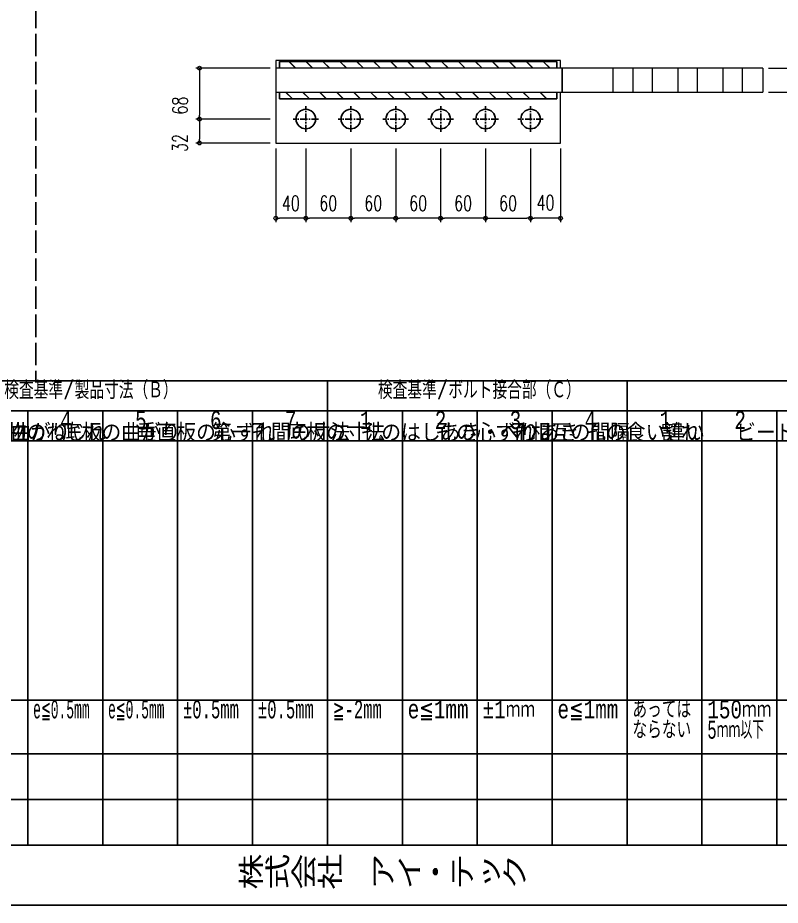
# Model space of a CAD drawing. Header units: millimetres. Extents: x 0 to 18796, y -11 to 7128.
# Drawn here: x 9971 to 10988, y 0 to 1185 of the extents above; entities that cross this region are included whole.
import ezdxf
from ezdxf.enums import TextEntityAlignment as Align

# ---------------------------------------------------------------- set-up
doc = ezdxf.new("R2010")
doc.units = ezdxf.units.MM
doc.header["$LTSCALE"] = 5
for name, pattern in [('ACAD_ISO03W100', [30, 12, -18]), ('CENTER1', [10, 6.25, -1.25, 1.25, -1.25]), ('DASHED', [7.5, 6, -1.5])]:
    doc.linetypes.add(name, pattern=pattern)
doc.layers.get('0').update_dxf_attribs({"color": 255})
doc.layers.get('DEFPOINTS').update_dxf_attribs({"color": 9})
for name, color, linetype in [('LAYER6', 7, 'Continuous'), ('寸法', 4, 'Continuous'), ('文字', 7, 'Continuous'), ('溶接', 241, 'Continuous'), ('補助線', 7, 'ACAD_ISO03W100'), ('金物', 142, 'Continuous')]:
    doc.layers.add(name, color=color, linetype=linetype)
doc.styles.add('DLSTANDARD1', font='monotxt.shx', dxfattribs={"width": 0.6, "bigfont": 'extfont'})
doc.styles.add('KANJI', font='simplex.shx', dxfattribs={"width": 0.7, "bigfont": 'extfont2.shx'})
doc.styles.get("Standard").update_dxf_attribs({"font": 'simplex.shx', "width": 0.7, "height": 2.5, "bigfont": '@extfont2.shx'})
doc.styles.add('TATEGAKI', font='txt', dxfattribs={"bigfont": 'bigfont.shx'})
doc.dimstyles.new('S5', dxfattribs={"dimscale": 5, "dimtxt": 4, "dimasz": 1, "dimexe": 1, "dimexo": 1.5, "dimgap": 1, "dimtad": 1, "dimtxsty": 'KANJI', "dimblk": 'ORIGIN', "dimcen": 0, "dimclrd": 256, "dimclre": 256, "dimclrt": 256, "dimadec": 0, "dimazin": 0, "dimtfac": 1, "dimtmove": 2, "dimatfit": 2, "dimfxl": 1, "dimtolj": 2, "dimlwd": 5, "dimlwe": 5, "dimarcsym": 0})
pattern_1 = [(135, (8410.142, -1974.415), (-11.31371, -11.31371), []), (135, (8410.142, -1974.095), (-11.31371, -11.31371), [])]

# ---------------------------------------------------------------- blocks, each defined once
blk = doc.blocks.new('_Origin')
at = {"color": 0, "linetype": 'ByBlock', "lineweight": -2}
blk.add_line((0, 0), (-1, 0), dxfattribs=at)
blk.add_circle((0, 0), 0.5, dxfattribs=at)
blk = doc.blocks.new('*D318')
at = {"layer": 'DEFPOINTS', "color": 0, "transparency": 16777216}
for p in [(10595.1, 1017.6), (10655.1, 1017.6), (10655.1, 917.1)]:
    blk.add_point(p, dxfattribs=at)
at = {"layer": '寸法', "lineweight": 5, "transparency": 16777216}
for p, q in [((10595.1, 1010.1), (10595.1, 912.1)), ((10655.1, 1010.1), (10655.1, 912.1)), ((10600.1, 917.1), (10650.1, 917.1))]:
    blk.add_line(p, q, dxfattribs=at)
at = {"layer": '寸法', "lineweight": 5, "transparency": 16777216, "xscale": 5, "yscale": 5, "zscale": 5, "rotation": 180}
blk.add_blockref('_Origin', (10595.1, 917.1), dxfattribs=at)
at = {"layer": '寸法', "lineweight": 5, "transparency": 16777216, "xscale": 5, "yscale": 5, "zscale": 5}
blk.add_blockref('_Origin', (10655.1, 917.1), dxfattribs=at)
at = {"layer": '寸法', "linetype": 'Continuous', "transparency": 16777216, "insert": (10625.1, 937.1), "char_height": 20, "attachment_point": 5, "style": 'KANJI'}
blk.add_mtext('\\A2;60', dxfattribs=at)
blk = doc.blocks.new('*D319')
at = {"layer": 'DEFPOINTS', "color": 0, "transparency": 16777216}
for p in [(10355.1, 1017.6), (10415.1, 1017.6), (10355.1, 917.1)]:
    blk.add_point(p, dxfattribs=at)
at = {"layer": '寸法', "lineweight": 5, "transparency": 16777216}
for p, q in [((10355.1, 1010.1), (10355.1, 912.1)), ((10415.1, 1010.1), (10415.1, 912.1)), ((10410.1, 917.1), (10360.1, 917.1))]:
    blk.add_line(p, q, dxfattribs=at)
at = {"layer": '寸法', "lineweight": 5, "transparency": 16777216, "xscale": 5, "yscale": 5, "zscale": 5, "rotation": 180}
blk.add_blockref('_Origin', (10355.1, 917.1), dxfattribs=at)
at = {"layer": '寸法', "lineweight": 5, "transparency": 16777216, "xscale": 5, "yscale": 5, "zscale": 5}
blk.add_blockref('_Origin', (10415.1, 917.1), dxfattribs=at)
at = {"layer": '寸法', "linetype": 'Continuous', "transparency": 16777216, "insert": (10385.1, 937.1), "char_height": 20, "attachment_point": 5, "style": 'KANJI'}
blk.add_mtext('\\A2;60', dxfattribs=at)
blk = doc.blocks.new('*D320')
at = {"layer": 'DEFPOINTS', "color": 0, "transparency": 16777216}
for p in [(10535.1, 1017.6), (10595.1, 1017.6), (10535.1, 917.1)]:
    blk.add_point(p, dxfattribs=at)
at = {"layer": '寸法', "lineweight": 5, "transparency": 16777216}
for p, q in [((10535.1, 1010.1), (10535.1, 912.1)), ((10595.1, 1010.1), (10595.1, 912.1)), ((10590.1, 917.1), (10540.1, 917.1))]:
    blk.add_line(p, q, dxfattribs=at)
at = {"layer": '寸法', "lineweight": 5, "transparency": 16777216, "xscale": 5, "yscale": 5, "zscale": 5, "rotation": 180}
blk.add_blockref('_Origin', (10535.1, 917.1), dxfattribs=at)
at = {"layer": '寸法', "lineweight": 5, "transparency": 16777216, "xscale": 5, "yscale": 5, "zscale": 5}
blk.add_blockref('_Origin', (10595.1, 917.1), dxfattribs=at)
at = {"layer": '寸法', "linetype": 'Continuous', "transparency": 16777216, "insert": (10565.1, 937.1), "char_height": 20, "attachment_point": 5, "style": 'KANJI'}
blk.add_mtext('\\A2;60', dxfattribs=at)
blk = doc.blocks.new('*D321')
at = {"layer": 'DEFPOINTS', "color": 0, "transparency": 16777216}
for p in [(10475.1, 1017.6), (10535.1, 1017.6), (10475.1, 917.1)]:
    blk.add_point(p, dxfattribs=at)
at = {"layer": '寸法', "lineweight": 5, "transparency": 16777216}
for p, q in [((10475.1, 1010.1), (10475.1, 912.1)), ((10535.1, 1010.1), (10535.1, 912.1)), ((10530.1, 917.1), (10480.1, 917.1))]:
    blk.add_line(p, q, dxfattribs=at)
at = {"layer": '寸法', "lineweight": 5, "transparency": 16777216, "xscale": 5, "yscale": 5, "zscale": 5, "rotation": 180}
blk.add_blockref('_Origin', (10475.1, 917.1), dxfattribs=at)
at = {"layer": '寸法', "lineweight": 5, "transparency": 16777216, "xscale": 5, "yscale": 5, "zscale": 5}
blk.add_blockref('_Origin', (10535.1, 917.1), dxfattribs=at)
at = {"layer": '寸法', "linetype": 'Continuous', "transparency": 16777216, "insert": (10505.1, 937.1), "char_height": 20, "attachment_point": 5, "style": 'KANJI'}
blk.add_mtext('\\A2;60', dxfattribs=at)
blk = doc.blocks.new('*D322')
at = {"layer": 'DEFPOINTS', "color": 0, "transparency": 16777216}
for p in [(10965.1, 1117.6), (11131.3, 1117.6), (10965.1, 1085.6)]:
    blk.add_point(p, dxfattribs=at)
at = {"layer": '寸法', "lineweight": 5, "transparency": 16777216}
for p, q in [((10972.6, 1117.6), (11136.3, 1117.6)), ((11131.3, 1090.6), (11131.3, 1112.6)), ((10972.6, 1085.6), (11136.3, 1085.6))]:
    blk.add_line(p, q, dxfattribs=at)
at = {"layer": '寸法', "lineweight": 5, "transparency": 16777216, "xscale": 5, "yscale": 5, "zscale": 5}
for p, rotation in [((11131.3, 1117.6), 90), ((11131.3, 1085.6), 270)]:
    blk.add_blockref('_Origin', p, dxfattribs=dict(at, rotation=rotation))
at = {"layer": '寸法', "linetype": 'Continuous', "transparency": 16777216, "insert": (11106.3, 1056.8), "char_height": 20, "attachment_point": 5, "rotation": 90, "style": 'KANJI'}
blk.add_mtext('\\A2;32', dxfattribs=at)
blk = doc.blocks.new('*D323')
at = {"layer": 'DEFPOINTS', "color": 0, "transparency": 16777216}
for p in [(10315.1, 1049.6), (10213.3, 1017.6), (10315.1, 1017.6)]:
    blk.add_point(p, dxfattribs=at)
at = {"layer": '寸法', "lineweight": 5, "transparency": 16777216}
for p, q in [((10307.6, 1049.6), (10208.3, 1049.6)), ((10213.3, 1044.6), (10213.3, 1022.6)), ((10307.6, 1017.6), (10208.3, 1017.6))]:
    blk.add_line(p, q, dxfattribs=at)
at = {"layer": '寸法', "lineweight": 5, "transparency": 16777216, "xscale": 5, "yscale": 5, "zscale": 5}
for p, rotation in [((10213.3, 1049.6), 90), ((10213.3, 1017.6), 270)]:
    blk.add_blockref('_Origin', p, dxfattribs=dict(at, rotation=rotation))
at = {"layer": '寸法', "linetype": 'Continuous', "transparency": 16777216, "insert": (10187.1, 1017.6), "char_height": 20, "attachment_point": 5, "rotation": 90, "style": 'KANJI'}
blk.add_mtext('\\A2;32', dxfattribs=at)
blk = doc.blocks.new('*D324')
at = {"layer": 'DEFPOINTS', "color": 0, "transparency": 16777216}
for p in [(10415.1, 1017.6), (10475.1, 1017.6), (10415.1, 917.1)]:
    blk.add_point(p, dxfattribs=at)
at = {"layer": '寸法', "lineweight": 5, "transparency": 16777216}
for p, q in [((10415.1, 1010.1), (10415.1, 912.1)), ((10475.1, 1010.1), (10475.1, 912.1)), ((10470.1, 917.1), (10420.1, 917.1))]:
    blk.add_line(p, q, dxfattribs=at)
at = {"layer": '寸法', "lineweight": 5, "transparency": 16777216, "xscale": 5, "yscale": 5, "zscale": 5, "rotation": 180}
blk.add_blockref('_Origin', (10415.1, 917.1), dxfattribs=at)
at = {"layer": '寸法', "lineweight": 5, "transparency": 16777216, "xscale": 5, "yscale": 5, "zscale": 5}
blk.add_blockref('_Origin', (10475.1, 917.1), dxfattribs=at)
at = {"layer": '寸法', "linetype": 'Continuous', "transparency": 16777216, "insert": (10445.1, 937.1), "char_height": 20, "attachment_point": 5, "style": 'KANJI'}
blk.add_mtext('\\A2;60', dxfattribs=at)
blk = doc.blocks.new('*D325')
at = {"layer": 'DEFPOINTS', "color": 0, "transparency": 16777216}
for p in [(10315.1, 1017.6), (10355.1, 1017.6), (10315.1, 917.1)]:
    blk.add_point(p, dxfattribs=at)
at = {"layer": '寸法', "lineweight": 5, "transparency": 16777216}
for p, q in [((10315.1, 1010.1), (10315.1, 912.1)), ((10355.1, 1010.1), (10355.1, 912.1)), ((10350.1, 917.1), (10320.1, 917.1))]:
    blk.add_line(p, q, dxfattribs=at)
at = {"layer": '寸法', "lineweight": 5, "transparency": 16777216, "xscale": 5, "yscale": 5, "zscale": 5, "rotation": 180}
blk.add_blockref('_Origin', (10315.1, 917.1), dxfattribs=at)
at = {"layer": '寸法', "lineweight": 5, "transparency": 16777216, "xscale": 5, "yscale": 5, "zscale": 5}
blk.add_blockref('_Origin', (10355.1, 917.1), dxfattribs=at)
at = {"layer": '寸法', "linetype": 'Continuous', "transparency": 16777216, "insert": (10335.1, 937.1), "char_height": 20, "attachment_point": 5, "style": 'KANJI'}
blk.add_mtext('\\A2;40', dxfattribs=at)
blk = doc.blocks.new('*D326')
at = {"layer": 'DEFPOINTS', "color": 0, "transparency": 16777216}
for p in [(10655.1, 1017.6), (10695.1, 1017.6), (10655.1, 917.1)]:
    blk.add_point(p, dxfattribs=at)
at = {"layer": '寸法', "lineweight": 5, "transparency": 16777216}
for p, q in [((10655.1, 1010.1), (10655.1, 912.1)), ((10695.1, 1010.1), (10695.1, 912.1)), ((10690.1, 917.1), (10660.1, 917.1))]:
    blk.add_line(p, q, dxfattribs=at)
at = {"layer": '寸法', "lineweight": 5, "transparency": 16777216, "xscale": 5, "yscale": 5, "zscale": 5, "rotation": 180}
blk.add_blockref('_Origin', (10655.1, 917.1), dxfattribs=at)
at = {"layer": '寸法', "lineweight": 5, "transparency": 16777216, "xscale": 5, "yscale": 5, "zscale": 5}
blk.add_blockref('_Origin', (10695.1, 917.1), dxfattribs=at)
at = {"layer": '寸法', "linetype": 'Continuous', "transparency": 16777216, "insert": (10675.1, 937.9), "char_height": 20, "attachment_point": 5, "style": 'KANJI'}
blk.add_mtext('\\A2;40', dxfattribs=at)
blk = doc.blocks.new('*D327')
at = {"layer": 'DEFPOINTS', "color": 0, "transparency": 16777216}
for p in [(10315.1, 1117.6), (10213.3, 1049.6), (10315.1, 1049.6)]:
    blk.add_point(p, dxfattribs=at)
at = {"layer": '寸法', "lineweight": 5, "transparency": 16777216}
for p, q in [((10307.6, 1117.6), (10208.3, 1117.6)), ((10213.3, 1112.6), (10213.3, 1054.6)), ((10307.6, 1049.6), (10208.3, 1049.6))]:
    blk.add_line(p, q, dxfattribs=at)
at = {"layer": '寸法', "lineweight": 5, "transparency": 16777216, "xscale": 5, "yscale": 5, "zscale": 5}
for p, rotation in [((10213.3, 1117.6), 90), ((10213.3, 1049.6), 270)]:
    blk.add_blockref('_Origin', p, dxfattribs=dict(at, rotation=rotation))
at = {"layer": '寸法', "linetype": 'Continuous', "transparency": 16777216, "insert": (10187.1, 1067.6), "char_height": 20, "attachment_point": 5, "rotation": 90, "style": 'KANJI'}
blk.add_mtext('\\A2;68', dxfattribs=at)

msp = doc.modelspace()

# ---------------------------------------------------------------- hatches: boundary and pattern name
at = {"layer": '溶接', "ltscale": 6}
h = msp.add_hatch(dxfattribs=at)
h.set_pattern_fill('JIS_LC_20', color=256, scale=0.8, angle=90)
h.set_pattern_definition(pattern_1)
h.paths.add_polyline_path([(10498.142, 1117.585), (10320.142, 1117.585), (10320.142, 1126.585), (10498.142, 1126.585)])
h.paths.add_polyline_path([(10681.142, 1117.585), (10498.142, 1117.585), (10498.142, 1126.585), (10681.142, 1126.585)])
h.paths.add_polyline_path([(10690.142, 1117.585), (10681.142, 1117.585), (10681.142, 1126.585), (10690.142, 1126.585)])
h = msp.add_hatch(dxfattribs=at)
h.set_pattern_fill('JIS_LC_20', color=256, scale=0.8, angle=90)
h.set_pattern_definition(pattern_1)
h.paths.add_polyline_path([(10498.142, 1085.585), (10320.142, 1085.585), (10320.142, 1076.585), (10498.142, 1076.585)])
h.paths.add_polyline_path([(10681.142, 1085.585), (10498.142, 1085.585), (10498.142, 1076.585), (10681.142, 1076.585)])
h.paths.add_polyline_path([(10690.142, 1085.585), (10681.142, 1085.585), (10681.142, 1076.585), (10690.142, 1076.585)])

# ---------------------------------------------------------------- linework, layer by layer
at = {"linetype": 'DASHED', "lineweight": -3}
msp.add_line((9994.899, 2176), (9994.899, 700), dxfattribs=at)
at = {"linetype": 'Continuous', "lineweight": -3}
for p, q in [((8784, 700), (11988, 700)), ((8784, 660), (11988, 660)), ((8784, 620), (11684, 620)), ((8784, 273.709), (11684, 273.709)), ((8784, 201.936), (11684, 201.936)), ((8784, 140.968), (11684, 140.968))]:
    msp.add_line(p, q, dxfattribs=at)
for points in [[(8704, 2376), (12068, 2376), (12068, 0), (8704, 0)], [(8784, 2296), (11988, 2296), (11988, 80), (8784, 80)]]:
    msp.add_lwpolyline(points, close=True, dxfattribs=at)
at = {"layer": '寸法', "linetype": 'CENTER1', "ltscale": 0.3}
for p, q in [((10355.142, 1032.585), (10355.142, 1066.585)), ((10415.142, 1032.585), (10415.142, 1066.585)), ((10475.142, 1032.585), (10475.142, 1066.585)), ((10535.142, 1032.585), (10535.142, 1066.585)), ((10595.142, 1032.585), (10595.142, 1066.585)), ((10655.142, 1032.585), (10655.142, 1066.585)), ((10372.142, 1049.585), (10338.142, 1049.585)), ((10432.142, 1049.585), (10398.142, 1049.585)), ((10492.142, 1049.585), (10458.142, 1049.585)), ((10552.142, 1049.585), (10518.142, 1049.585)), ((10612.142, 1049.585), (10578.142, 1049.585)), ((10672.142, 1049.585), (10638.142, 1049.585))]:
    msp.add_line(p, q, dxfattribs=at)
at = {"layer": '寸法', "linetype": 'Continuous'}
for p, q in [((10384, 80), (10384, 700)), ((10784, 80), (10784, 700)), ((9984, 80), (9984, 660)), ((10084, 80), (10084, 660)), ((10184, 80), (10184, 660)), ((10284, 80), (10284, 660)), ((10484, 80), (10484, 660)), ((10584, 80), (10584, 660)), ((10684, 80), (10684, 660)), ((10884, 80), (10884, 660)), ((10984, 80), (10984, 660))]:
    msp.add_line(p, q, dxfattribs=at)
at = {"layer": '溶接'}
for p, q in [((10690.142, 1126.585), (10320.142, 1126.585)), ((10690.142, 1117.585), (10690.142, 1126.585)), ((10690.142, 1085.585), (10690.142, 1076.585)), ((10690.142, 1076.585), (10320.142, 1076.585))]:
    msp.add_line(p, q, dxfattribs=at)
at = {"layer": '溶接', "linetype": 'Continuous'}
for p, q in [((10320.142, 1126.585), (10320.142, 1117.585)), ((10320.142, 1076.585), (10320.142, 1085.585))]:
    msp.add_line(p, q, dxfattribs=at)
at = {"layer": '補助線', "lineweight": 18}
for p, q in [((10792.142, 1085.585), (10792.142, 1117.585)), ((10818.142, 1085.585), (10818.142, 1117.585)), ((10852.142, 1085.585), (10852.142, 1117.585)), ((10878.142, 1085.585), (10878.142, 1117.585)), ((10912.142, 1085.585), (10912.142, 1117.585)), ((10938.142, 1085.585), (10938.142, 1117.585))]:
    msp.add_line(p, q, dxfattribs=at)
at = {"layer": '金物', "lineweight": 18}
for p, q in [((10315.142, 1127.585), (10315.142, 1017.585)), ((10695.142, 1127.585), (10315.142, 1127.585)), ((10695.142, 1117.585), (10695.142, 1127.585)), ((10965.142, 1117.585), (10315.142, 1117.585)), ((10765.142, 1117.585), (10765.142, 1085.585)), ((10965.142, 1117.585), (10965.142, 1085.585)), ((10315.142, 1085.585), (10965.142, 1085.585)), ((10695.142, 1017.585), (10695.142, 1085.585)), ((10315.142, 1017.585), (10695.142, 1017.585))]:
    msp.add_line(p, q, dxfattribs=at)
at = {"layer": '金物', "ltscale": 2}
msp.add_line((10697.142, 1117.585), (10697.142, 1085.585), dxfattribs=at)
at = {"layer": '金物', "ltscale": 2.5}
for centre in [(10355.142, 1049.585), (10415.142, 1049.585), (10475.142, 1049.585), (10535.142, 1049.585), (10595.142, 1049.585), (10655.142, 1049.585)]:
    msp.add_circle(centre, 13, dxfattribs=at)

# ---------------------------------------------------------------- texts
at = {"layer": 'LAYER6', "color": 0, "linetype": 'Continuous', "lineweight": -3, "width": 0.8}
msp.add_text('株式会社\u3000アイ・テック', height=40, dxfattribs=at).set_placement((10264.093, 22.755))
at = {"layer": '文字', "color": 0, "linetype": 'Continuous', "ltscale": 6, "style": 'DLSTANDARD1'}
for s, width, p in [('検査基準/製品寸法（Ｂ）', 0.74375, (9952.562, 668.574)), ('検査基準/ボルト接合部（Ｃ）', 0.74375, (10451.39, 668.574)), ('4', 0.74375, (10027.207, 628.574)), ('5', 0.74375, (10127.207, 628.574)), ('6', 0.74375, (10227.207, 628.574)), ('7', 0.74375, (10327.207, 628.574)), ('1', 0.74375, (10427.207, 628.574)), ('2', 0.74375, (10527.207, 628.574)), ('3', 0.74375, (10627.207, 628.574)), ('4', 0.74375, (10727.207, 628.574)), ('1', 0.74375, (10827.207, 628.574)), ('2', 0.74375, (10927.207, 628.574)), ('e≦0.5mm', 0.5, (9991.094, 242.284)), ('e≦0.5mm', 0.5, (10091.094, 242.284)), ('±0.5mm', 0.6, (10191.094, 242.284)), ('±0.5mm', 0.6, (10291.094, 242.284)), ('≧-2mm', 0.6, (10391.094, 242.284)), ('e≦1mm', 0.74375, (10491.094, 242.284)), ('±1ｍｍ', 0.74375, (10591.094, 242.284)), ('e≦1mm', 0.74375, (10691.094, 242.284)), ('あっては', 0.74375, (10791.094, 242.284)), ('150ｍｍ', 0.74375, (10891.094, 242.284)), ('ならない', 0.74375, (10791.094, 215.08)), ('5ｍｍ以下', 0.6, (10891.094, 215.08))]:
    msp.add_text(s, height=24, dxfattribs=dict(at, width=width)).set_placement(p, align=Align.BOTTOM_LEFT)
at = {"layer": '文字', "color": 0, "linetype": 'Continuous', "ltscale": 6, "style": 'TATEGAKI'}
for s, p in [('垂直板平面曲がり', (9829.476, 611.673)), ('金物のねじれ', (9929.476, 611.673)), ('底板の曲がり', (10029.476, 611.673)), ('垂直板の心ずれ', (10129.476, 611.673)), ('第一孔間の寸法', (10229.476, 611.673)), ('底板の寸法', (10329.476, 611.673)), ('孔のはしあき・へりあき', (10429.476, 611.673)), ('孔の心ずれ', (10529.476, 611.673)), ('孔相互の間隔', (10629.476, 611.673)), ('孔の食い違い', (10729.476, 611.673)), ('割れ', (10829.476, 611.673)), ('ビード表面の不整', (10929.476, 611.673))]:
    msp.add_text(s, height=24, dxfattribs=at).set_placement(p, align=Align.BOTTOM_LEFT)

# ---------------------------------------------------------------- dimensions: what is measured, and where the dimension line sits
at = {"layer": '寸法'}
for base, p1, p2, angle, picture, middle in [((10213.334, 1049.585), (10315.142, 1117.585), (10315.142, 1049.585), 90, '*D327', (10187.084, 1067.585)), ((11131.262, 1117.585), (10965.142, 1085.585), (10965.142, 1117.585), 270, '*D322', (11106.262, 1056.76)), ((10213.334, 1017.585), (10315.142, 1049.585), (10315.142, 1017.585), 90, '*D323', (10187.084, 1017.585))]:
    dim = msp.add_linear_dim(base=base, p1=p1, p2=p2, angle=angle, dimstyle='S5', dxfattribs=at)
    dim.commit()
    dim.dimension.update_dxf_attribs({"geometry": picture, "text_midpoint": middle, "dimtype": 160})
for base, p1, p2, picture, middle in [((10315.142, 917.105), (10355.142, 1017.585), (10315.142, 1017.585), '*D325', (10335.142, 937.105)), ((10355.142, 917.105), (10415.142, 1017.585), (10355.142, 1017.585), '*D319', (10385.142, 937.105)), ((10415.142, 917.105), (10475.142, 1017.585), (10415.142, 1017.585), '*D324', (10445.142, 937.105)), ((10475.142, 917.105), (10535.142, 1017.585), (10475.142, 1017.585), '*D321', (10505.142, 937.105)), ((10535.142, 917.105), (10595.142, 1017.585), (10535.142, 1017.585), '*D320', (10565.142, 937.105)), ((10655.142, 917.105), (10595.142, 1017.585), (10655.142, 1017.585), '*D318', (10625.142, 937.105)), ((10655.142, 917.105), (10695.142, 1017.585), (10655.142, 1017.585), '*D326', (10675.142, 937.867))]:
    dim = msp.add_linear_dim(base=base, p1=p1, p2=p2, dimstyle='S5', dxfattribs=at)
    dim.commit()
    dim.dimension.update_dxf_attribs({"geometry": picture, "text_midpoint": middle, "dimtype": 160})

doc.saveas('drawing.dxf')
